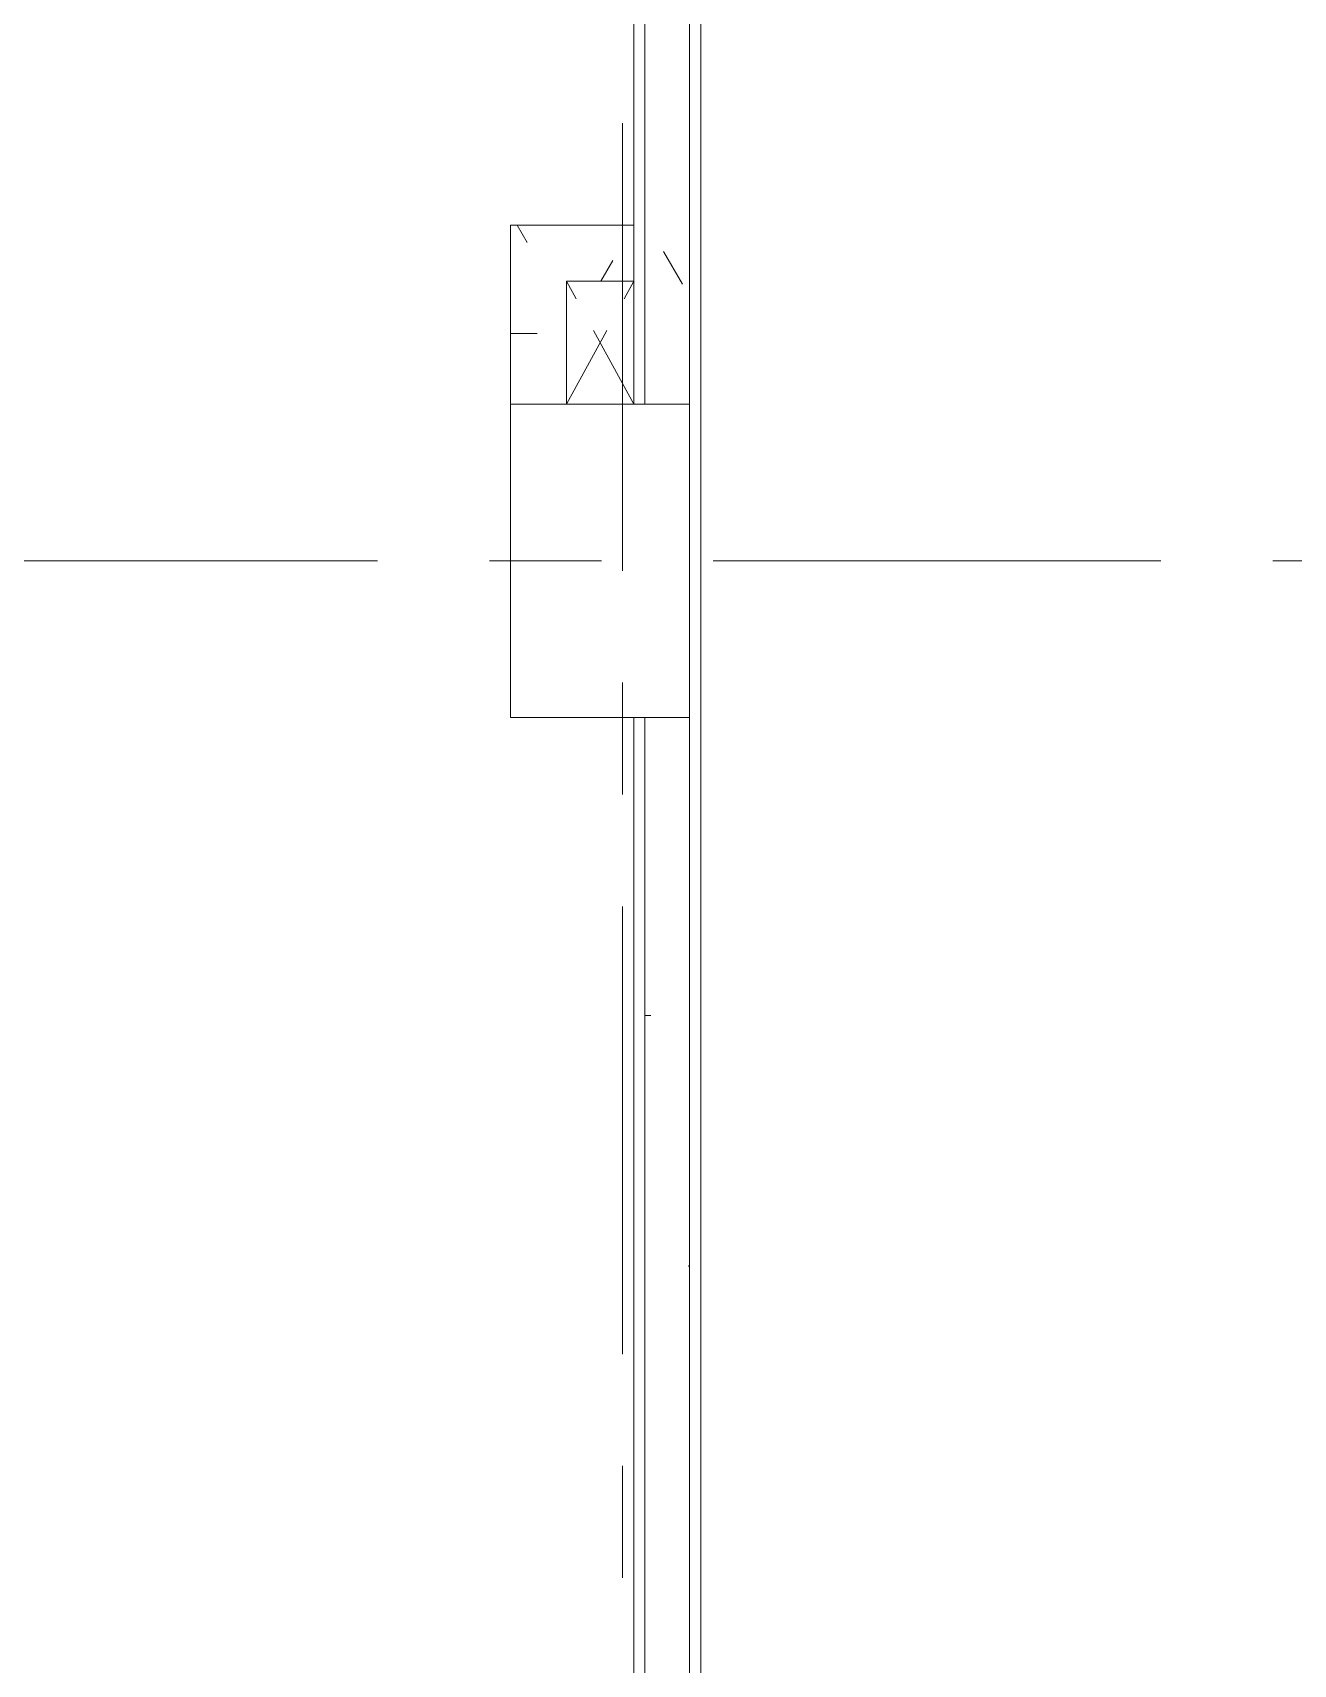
# Model space of a CAD drawing. Header units: millimetres. Extents: x -1834842 to 700335, y -490313101 to 518363.
# Drawn here: x -1235840 to -1233023, y 224704 to 228350 of the extents above; entities that cross this region are included whole.
import ezdxf

# ---------------------------------------------------------------- set-up
doc = ezdxf.new("R2010")
doc.units = ezdxf.units.MM
doc.header["$LTSCALE"] = 0.5
doc.linetypes.add('IDA - Grid Line', pattern=[3500, 2000, -500, 500, -500])
doc.linetypes.add('IDA - Hidden 065', pattern=[537.5, 375, -162.5])
for name, color, linetype, lineweight in [('0-1', 8, 'Continuous', 5), ('A-_WALL----_H-1', 7, 'Continuous', 9), ('S-_COLN----_E-2', 7, 'Continuous', 9)]:
    doc.layers.add(name, color=color, linetype=linetype, lineweight=lineweight)
doc.layers.add('0-LOWER ROOF', color=7, linetype='Continuous')
for name, color, linetype, lineweight, true_color in [('A-_DETA----_ED-3', 6, 'IDA - Hidden 065', 9, 0xff00ff), ('A-_FLOR----_E', 6, 'Continuous', 9, 0xff00ff), ('A-_WALL----_E', 6, 'Continuous', 9, 0xff00ff), ('A-_WALL----_E-1', 6, 'Continuous', 18, 0xff00ff), ('A-_WALL----_H-2', 9, 'Continuous', 9, 0x808080), ('A-_WALLPRTN_E-1', 6, 'Continuous', 18, 0xff00ff), ('S-_ANOTGRID_E-1', 9, 'IDA - Grid Line', 9, 0x808080)]:
    doc.layers.add(name, color=color, linetype=linetype, lineweight=lineweight, true_color=true_color)

# ---------------------------------------------------------------- blocks, each defined once
blk = doc.blocks.new('1599_DB_A_BLK3_1STGD_R21_rvt-2-BLK 2 LOWER ROOF PLAN')
at = {"layer": 'A-_DETA----_ED-3', "color": 8}
for p, q in [((-160886.4, -123602.4), (-160736.4, -123327.4)), ((-160736.4, -123602.4), (-160886.4, -123327.4))]:
    blk.add_line(p, q, dxfattribs=at)
at = {"layer": 'A-_FLOR----_E', "color": 8}
for p, q in [((-160711.4, -123327.4), (-160711.4, -119202.4)), ((-160886.4, -123602.4), (-160886.4, -123327.4)), ((-160886.4, -123327.4), (-160736.4, -123327.4)), ((-160736.4, -123602.4), (-160886.4, -123602.4)), ((-160711.4, -128152.4), (-160711.4, -124302.4))]:
    blk.add_line(p, q, dxfattribs=at)
at = {"layer": 'A-_WALL----_E', "color": 8}
for p, q in [((-160611.4, -121127.4), (-160611.4, -128152.4)), ((-160711.4, -121427.4), (-160711.4, -123602.4)), ((-160711.4, -124302.4), (-160711.4, -128152.4))]:
    blk.add_line(p, q, dxfattribs=at)
at = {"layer": 'A-_WALL----_E-1', "color": 8}
for p, q in [((-160586.4, -128152.4), (-160586.4, -121127.4)), ((-160736.4, -121427.4), (-160736.4, -123602.4)), ((-160736.4, -124302.4), (-160736.4, -128152.4))]:
    blk.add_line(p, q, dxfattribs=at)
at = {"layer": 'A-_WALL----_H-1', "color": 8}
for p, q in [((-160627.6, -123333.9), (-160669.5, -123261.3)), ((-160711.4, -124968), (-160698.2, -124968)), ((-160611.4, -125523.9), (-160614, -125528.5))]:
    blk.add_line(p, q, dxfattribs=at)
at = {"layer": 'A-_WALL----_H-2', "color": 8}
for p, q in [((-160974.6, -123241), (-160996.8, -123202.4)), ((-160783, -123281.1), (-160809.7, -123327.4)), ((-161011.4, -123444), (-160952.2, -123444))]:
    blk.add_line(p, q, dxfattribs=at)
at = {"layer": 'A-_WALLPRTN_E-1', "color": 8}
for p, q in [((-160736.4, -123202.4), (-161011.4, -123202.4)), ((-161011.4, -123202.4), (-161011.4, -123327.4)), ((-160736.4, -123327.4), (-160736.4, -123202.4)), ((-161011.4, -123327.4), (-161011.4, -123602.4)), ((-160886.4, -123602.4), (-160886.4, -123327.4)), ((-160886.4, -123327.4), (-160736.4, -123327.4)), ((-161011.4, -123602.4), (-160886.4, -123602.4))]:
    blk.add_line(p, q, dxfattribs=at)
at = {"layer": 'S-_COLN----_E-2', "color": 8}
for p, q in [((-160611.4, -123602.4), (-161011.4, -123602.4)), ((-161011.4, -123602.4), (-161011.4, -124302.4)), ((-160611.4, -124302.4), (-160611.4, -123602.4)), ((-161011.4, -124302.4), (-160611.4, -124302.4))]:
    blk.add_line(p, q, dxfattribs=at)
blk = doc.blocks.new('BLK2-LOWER ROOF')
at = {"layer": 'S-_ANOTGRID_E-1'}
blk.add_line((-71464.8, -19724.1), (-71464.8, -132449.9), dxfattribs=at)
at = {"layer": 'S-_ANOTGRID_E-1', "color": 8}
blk.add_line((-85262, -123952.4), (-54403.5, -123952.4), dxfattribs=at)
at = {"layer": '0-1'}
blk.add_blockref('1599_DB_A_BLK3_1STGD_R21_rvt-2-BLK 2 LOWER ROOF PLAN', (89296.6, 0), dxfattribs=at)

msp = doc.modelspace()

# ---------------------------------------------------------------- block references
at = {"layer": '0-LOWER ROOF', "color": 6}
msp.add_blockref('BLK2-LOWER ROOF', (-1163057.1, 351121.7), dxfattribs=at)

doc.saveas('drawing.dxf')
